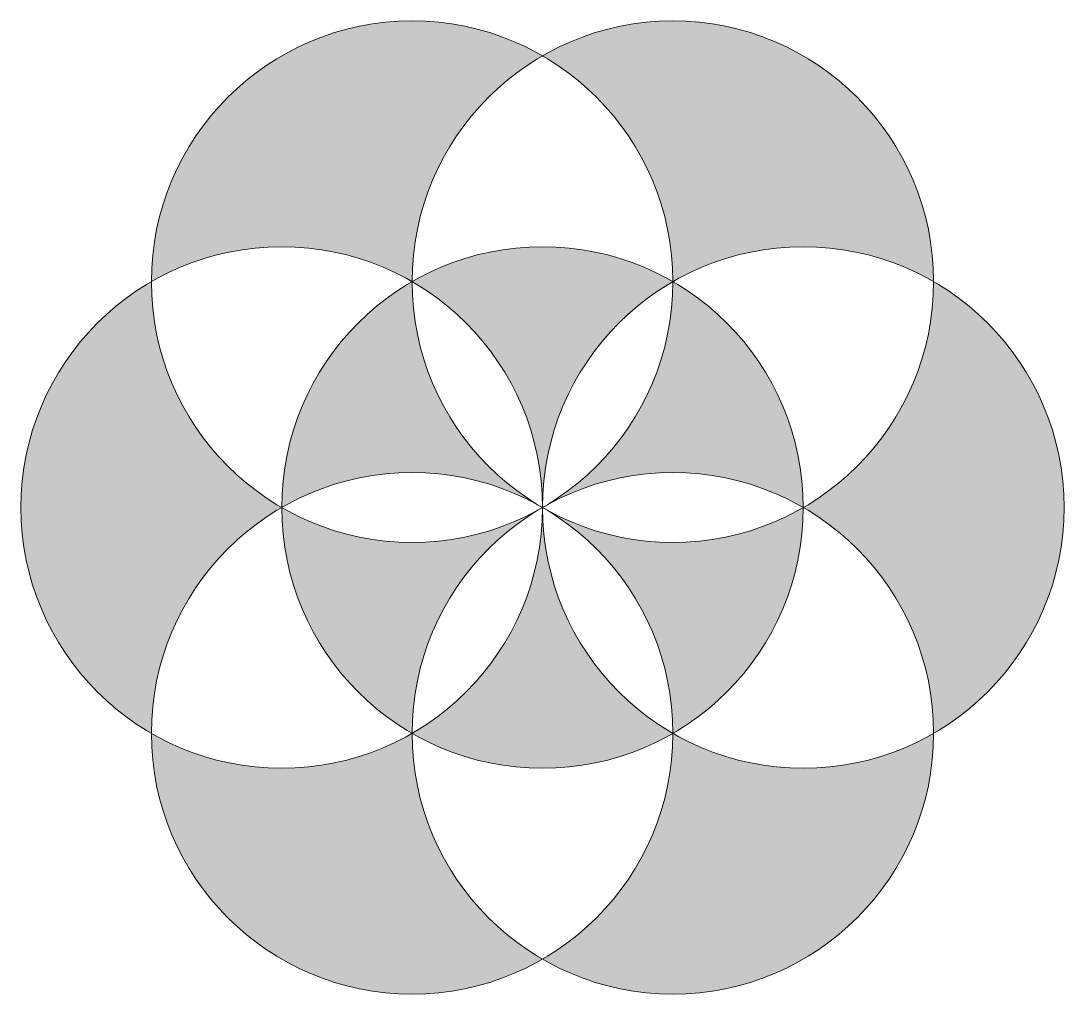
# Model space of a CAD drawing. Header units: inches. Extents: x 27 to 253, y -16 to 196.
import ezdxf

# ---------------------------------------------------------------- set-up
doc = ezdxf.new("R2010")
doc.units = ezdxf.units.IN
doc.header["$MEASUREMENT"] = 0
doc.layers.get('0').update_dxf_attribs({"linetype": 'CONTINUOUS', "lineweight": 0})
doc.layers.add('color', color=5, linetype='CONTINUOUS', lineweight=0)

msp = doc.modelspace()

# ---------------------------------------------------------------- hatches: boundary and pattern name
at = {"layer": 'color'}
h = msp.add_hatch(color=256, dxfattribs=at)
edge = h.paths.add_edge_path(flags=0)
edge.add_arc((140, 90), 56.57, 0, 360)
edge.add_arc((196.57, 90), 56.57, 0, 360)
edge.add_arc((168.28, 138.99), 56.57, 0, 360)
edge.add_arc((111.72, 138.99), 56.57, 0, 360)
edge.add_arc((83.43, 90), 56.57, 0, 360)
edge.add_arc((111.72, 41.01), 56.57, 0, 360)
edge.add_arc((168.28, 41.01), 56.57, 0, 360)

# ---------------------------------------------------------------- linework, layer by layer
for centre in [(111.72, 138.99), (168.28, 138.99), (83.43, 90), (140, 90), (196.57, 90), (111.72, 41.01), (168.28, 41.01)]:
    msp.add_circle(centre, 56.57)

doc.saveas('drawing.dxf')
